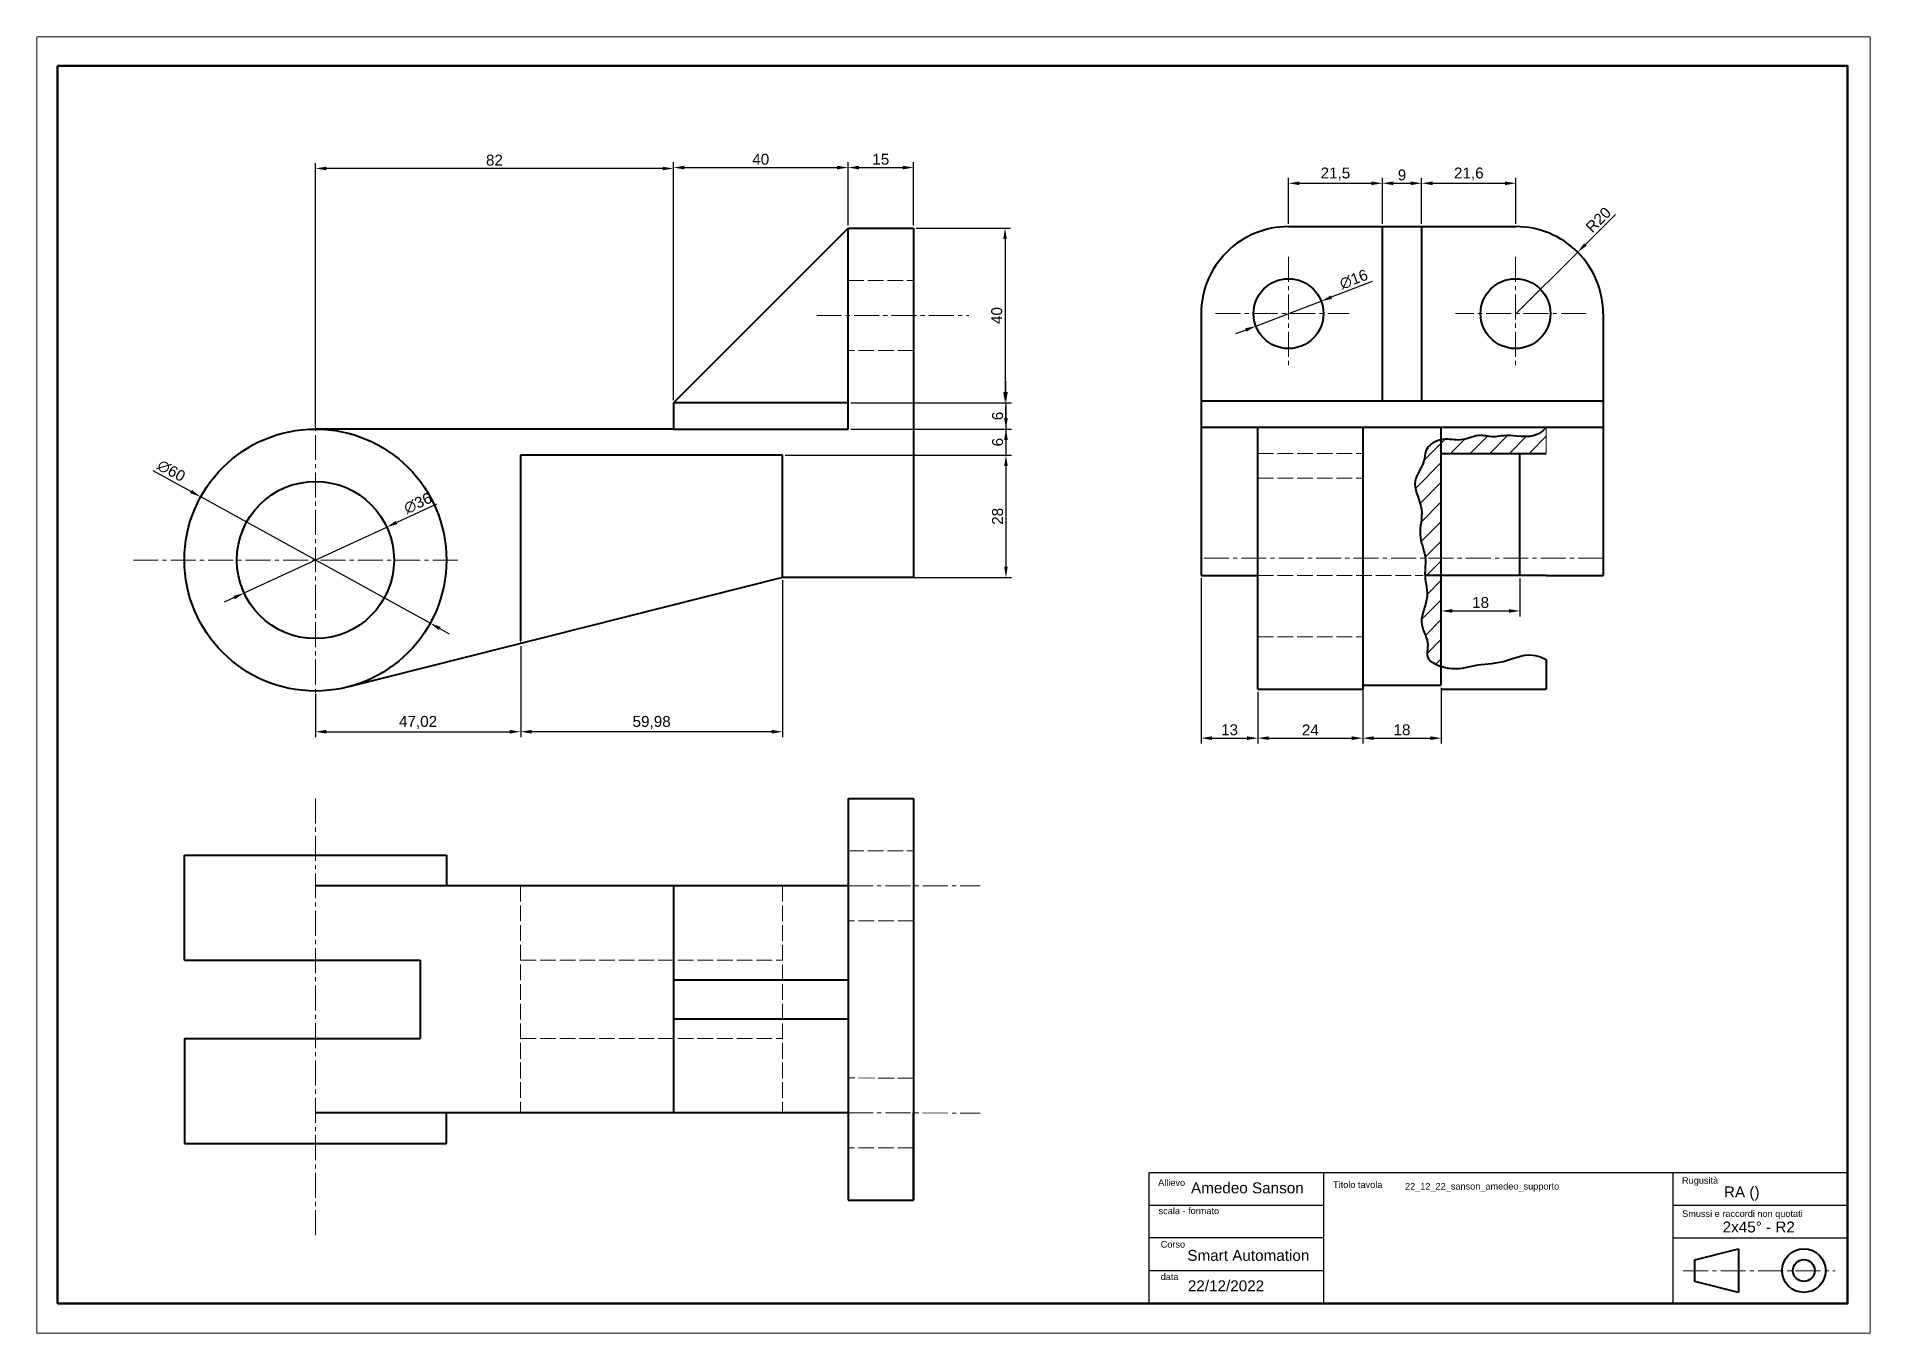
# Model space of a CAD drawing. Header units: millimetres. Extents: x 89 to 509, y 301 to 598.
import ezdxf

# ---------------------------------------------------------------- set-up
doc = ezdxf.new("R2010")
doc.units = ezdxf.units.MM
doc.linetypes.add('ACAD_ISO02W100', pattern=[15, 12, -3])
doc.linetypes.add('CENTRO2', pattern=[28.575, 19.05, -3.175, 3.175, -3.175])
for name, color, linetype, lineweight in [('01-Linea grossa', 1, 'Continuous', 40), ('01-Linea sottiile', 8, 'Continuous', 15), ('03-Tratteggio', 2, 'ACAD_ISO02W100', 15), ('04-Linea assi', 4, 'CENTRO2', 15), ('07-Squadratura', 5, 'Continuous', 50), ('08-Foglio', 3, 'Continuous', 15)]:
    doc.layers.add(name, color=color, linetype=linetype, lineweight=lineweight)
doc.layers.add('09-Cartiglio', color=30, linetype='Continuous')
doc.styles.get("Standard").update_dxf_attribs({"font": 'arial.ttf'})
doc.dimstyles.new('ISO-25', dxfattribs={"dimtxt": 2.5, "dimasz": 2.5, "dimexe": 1.25, "dimexo": 0.625, "dimtad": 1, "dimtxsty": 'Standard', "dimcen": 2.5, "dimadec": 0, "dimazin": 0, "dimtfac": 1, "dimtmove": 0, "dimatfit": 3, "dimfxl": 1, "dimarcsym": 0})

# ---------------------------------------------------------------- blocks, each defined once
blk = doc.blocks.new('*D1')
at = {"layer": '01-Linea sottiile', "color": 0, "lineweight": -2, "ltscale": 0.3, "transparency": 16777216}
for p, q in [((259.6, 473.35), (259.6, 437.4)), ((199.62, 458.25), (199.62, 437.4)), ((257.1, 438.65), (202.12, 438.65))]:
    blk.add_line(p, q, dxfattribs=at)
at = {"layer": '01-Linea sottiile', "color": 0, "ltscale": 0.3, "transparency": 16777216}
for points in [[(202.12, 439.07), (202.12, 438.24), (199.62, 438.65)], [(257.1, 439.07), (257.1, 438.24), (259.6, 438.65)]]:
    blk.add_solid(points, dxfattribs=at)
at = {"layer": 'Defpoints', "color": 0, "ltscale": 0.3, "transparency": 16777216}
for p in [(259.6, 473.98), (199.62, 458.88), (199.62, 438.65)]:
    blk.add_point(p, dxfattribs=at)
at = {"layer": '01-Linea sottiile', "color": 0, "ltscale": 0.3, "transparency": 16777216, "insert": (229.61, 440.78), "char_height": 2.5, "attachment_point": 5}
blk.add_mtext('59,98', dxfattribs=at)
blk = doc.blocks.new('*D2')
at = {"layer": '01-Linea sottiile', "color": 0, "lineweight": -2, "ltscale": 0.3, "transparency": 16777216}
for p, q in [((234.6, 514.6), (234.6, 569.12)), ((237.1, 567.87), (272.1, 567.87)), ((274.6, 554.6), (274.6, 569.12))]:
    blk.add_line(p, q, dxfattribs=at)
at = {"layer": '01-Linea sottiile', "color": 0, "ltscale": 0.3, "transparency": 16777216}
for points in [[(237.1, 568.29), (237.1, 567.46), (234.6, 567.87)], [(272.1, 568.29), (272.1, 567.46), (274.6, 567.87)]]:
    blk.add_solid(points, dxfattribs=at)
at = {"layer": 'Defpoints', "color": 0, "ltscale": 0.3, "transparency": 16777216}
for p in [(274.6, 567.87), (274.6, 553.98), (234.6, 513.98)]:
    blk.add_point(p, dxfattribs=at)
at = {"layer": '01-Linea sottiile', "color": 0, "ltscale": 0.3, "transparency": 16777216, "insert": (254.6, 569.77), "char_height": 2.5, "attachment_point": 5}
blk.add_mtext('40', dxfattribs=at)
blk = doc.blocks.new('*D3')
at = {"layer": '01-Linea sottiile', "color": 0, "lineweight": -2, "ltscale": 0.3, "transparency": 16777216}
for p, q in [((180.33, 490.8), (171.21, 486.58)), ((136.26, 470.43), (168.94, 485.53)), ((133.99, 469.38), (131.72, 468.33))]:
    blk.add_line(p, q, dxfattribs=at)
at = {"layer": '01-Linea sottiile', "color": 0, "ltscale": 0.3, "transparency": 16777216}
for points in [[(171.03, 486.96), (171.38, 486.2), (168.94, 485.53)], [(133.82, 469.76), (134.17, 469), (136.26, 470.43)]]:
    blk.add_solid(points, dxfattribs=at)
at = {"layer": 'Defpoints', "color": 0, "ltscale": 0.3, "transparency": 16777216}
for p in [(168.94, 485.53), (136.26, 470.43)]:
    blk.add_point(p, dxfattribs=at)
at = {"layer": '01-Linea sottiile', "color": 0, "ltscale": 0.3, "transparency": 16777216, "insert": (176.08, 491), "char_height": 2.5, "attachment_point": 5, "rotation": 24.8091}
blk.add_mtext('∅36', dxfattribs=at)
blk = doc.blocks.new('*D4')
at = {"layer": '01-Linea sottiile', "color": 0, "lineweight": -2, "ltscale": 0.3, "transparency": 16777216}
for p, q in [((115.34, 498.5), (124.13, 493.66)), ((178.88, 463.51), (126.32, 492.45)), ((181.07, 462.3), (183.26, 461.1))]:
    blk.add_line(p, q, dxfattribs=at)
at = {"layer": '01-Linea sottiile', "color": 0, "ltscale": 0.3, "transparency": 16777216}
for points in [[(124.33, 494.02), (123.93, 493.29), (126.32, 492.45)], [(181.27, 462.67), (180.87, 461.94), (178.88, 463.51)]]:
    blk.add_solid(points, dxfattribs=at)
at = {"layer": 'Defpoints', "color": 0, "ltscale": 0.3, "transparency": 16777216}
for p in [(126.32, 492.45), (178.88, 463.51)]:
    blk.add_point(p, dxfattribs=at)
at = {"layer": '01-Linea sottiile', "color": 0, "ltscale": 0.3, "transparency": 16777216, "insert": (119.59, 498.41), "char_height": 2.5, "attachment_point": 5, "rotation": 331.1572}
blk.add_mtext('∅60', dxfattribs=at)
blk = doc.blocks.new('*D5')
at = {"layer": '01-Linea sottiile', "color": 0, "lineweight": -2, "ltscale": 0.3, "transparency": 16777216}
for p, q in [((394.67, 541.77), (385.29, 538.17)), ((368.01, 531.56), (382.95, 537.28)), ((365.68, 530.66), (363.34, 529.77))]:
    blk.add_line(p, q, dxfattribs=at)
at = {"layer": '01-Linea sottiile', "color": 0, "ltscale": 0.3, "transparency": 16777216}
for points in [[(385.14, 538.56), (385.44, 537.78), (382.95, 537.28)], [(365.53, 531.05), (365.83, 530.27), (368.01, 531.56)]]:
    blk.add_solid(points, dxfattribs=at)
at = {"layer": 'Defpoints', "color": 0, "ltscale": 0.3, "transparency": 16777216}
for p in [(382.95, 537.28), (368.01, 531.56)]:
    blk.add_point(p, dxfattribs=at)
at = {"layer": '01-Linea sottiile', "color": 0, "ltscale": 0.3, "transparency": 16777216, "insert": (390.44, 542.26), "char_height": 2.5, "attachment_point": 5, "rotation": 20.954}
blk.add_mtext('∅16', dxfattribs=at)
blk = doc.blocks.new('*D6')
at = {"layer": '01-Linea sottiile', "color": 0, "lineweight": -2, "ltscale": 0.3, "transparency": 16777216}
for p, q in [((450.37, 557.12), (443.5, 550.25)), ((427.59, 534.35), (441.73, 548.49))]:
    blk.add_line(p, q, dxfattribs=at)
at = {"layer": '01-Linea sottiile', "color": 0, "ltscale": 0.3, "transparency": 16777216}
blk.add_solid([(443.2, 550.55), (443.79, 549.96), (441.73, 548.49)], dxfattribs=at)
at = {"layer": 'Defpoints', "color": 0, "ltscale": 0.3, "transparency": 16777216}
for p in [(441.73, 548.49), (427.59, 534.35)]:
    blk.add_point(p, dxfattribs=at)
at = {"layer": '01-Linea sottiile', "color": 0, "ltscale": 0.3, "transparency": 16777216, "insert": (446.47, 555.92), "char_height": 2.5, "attachment_point": 5, "rotation": 44.9878}
blk.add_mtext('R20', dxfattribs=at)
blk = doc.blocks.new('*D7')
at = {"layer": '01-Linea sottiile', "color": 0, "lineweight": -2, "ltscale": 0.3, "transparency": 16777216}
for p, q in [((375.48, 554.97), (375.48, 565.52)), ((377.98, 564.27), (394.48, 564.27)), ((396.98, 554.97), (396.98, 565.52))]:
    blk.add_line(p, q, dxfattribs=at)
at = {"layer": '01-Linea sottiile', "color": 0, "ltscale": 0.3, "transparency": 16777216}
for points in [[(377.98, 564.69), (377.98, 563.86), (375.48, 564.27)], [(394.48, 564.69), (394.48, 563.86), (396.98, 564.27)]]:
    blk.add_solid(points, dxfattribs=at)
at = {"layer": 'Defpoints', "color": 0, "ltscale": 0.3, "transparency": 16777216}
for p in [(396.98, 564.27), (375.48, 554.35), (396.98, 554.35)]:
    blk.add_point(p, dxfattribs=at)
at = {"layer": '01-Linea sottiile', "color": 0, "ltscale": 0.3, "transparency": 16777216, "insert": (386.23, 566.4), "char_height": 2.5, "attachment_point": 5}
blk.add_mtext('21,5', dxfattribs=at)
blk = doc.blocks.new('*D8')
at = {"layer": '01-Linea sottiile', "color": 0, "lineweight": -2, "ltscale": 0.3, "transparency": 16777216}
for p, q in [((396.98, 554.97), (396.98, 565.52)), ((399.48, 564.27), (403.48, 564.27)), ((405.98, 554.97), (405.98, 565.52))]:
    blk.add_line(p, q, dxfattribs=at)
at = {"layer": '01-Linea sottiile', "color": 0, "ltscale": 0.3, "transparency": 16777216}
for points in [[(399.48, 564.69), (399.48, 563.86), (396.98, 564.27)], [(403.48, 564.69), (403.48, 563.86), (405.98, 564.27)]]:
    blk.add_solid(points, dxfattribs=at)
at = {"layer": 'Defpoints', "color": 0, "ltscale": 0.3, "transparency": 16777216}
for p in [(405.98, 564.27), (396.98, 554.35), (405.98, 554.34)]:
    blk.add_point(p, dxfattribs=at)
at = {"layer": '01-Linea sottiile', "color": 0, "ltscale": 0.3, "transparency": 16777216, "insert": (401.48, 566.17), "char_height": 2.5, "attachment_point": 5}
blk.add_mtext('9', dxfattribs=at)
blk = doc.blocks.new('*D9')
at = {"layer": '01-Linea sottiile', "color": 0, "lineweight": -2, "ltscale": 0.3, "transparency": 16777216}
for p, q in [((405.98, 554.97), (405.98, 565.52)), ((408.48, 564.27), (425.09, 564.27)), ((427.59, 554.97), (427.59, 565.52))]:
    blk.add_line(p, q, dxfattribs=at)
at = {"layer": '01-Linea sottiile', "color": 0, "ltscale": 0.3, "transparency": 16777216}
for points in [[(408.48, 564.69), (408.48, 563.86), (405.98, 564.27)], [(425.09, 564.69), (425.09, 563.86), (427.59, 564.27)]]:
    blk.add_solid(points, dxfattribs=at)
at = {"layer": 'Defpoints', "color": 0, "ltscale": 0.3, "transparency": 16777216}
for p in [(427.59, 564.27), (405.98, 554.34), (427.59, 554.35)]:
    blk.add_point(p, dxfattribs=at)
at = {"layer": '01-Linea sottiile', "color": 0, "ltscale": 0.3, "transparency": 16777216, "insert": (416.78, 566.4), "char_height": 2.5, "attachment_point": 5}
blk.add_mtext('21,6', dxfattribs=at)
blk = doc.blocks.new('*D10')
at = {"layer": '01-Linea sottiile', "color": 0, "lineweight": -2, "ltscale": 0.3, "transparency": 16777216}
for p, q in [((368.48, 447.79), (368.48, 435.93)), ((392.48, 447.79), (392.48, 435.93)), ((370.98, 437.18), (389.98, 437.18))]:
    blk.add_line(p, q, dxfattribs=at)
at = {"layer": '01-Linea sottiile', "color": 0, "ltscale": 0.3, "transparency": 16777216}
for points in [[(370.98, 437.6), (370.98, 436.76), (368.48, 437.18)], [(389.98, 437.6), (389.98, 436.76), (392.48, 437.18)]]:
    blk.add_solid(points, dxfattribs=at)
at = {"layer": 'Defpoints', "color": 0, "ltscale": 0.3, "transparency": 16777216}
for p in [(368.48, 448.42), (392.48, 448.42), (392.48, 437.18)]:
    blk.add_point(p, dxfattribs=at)
at = {"layer": '01-Linea sottiile', "color": 0, "ltscale": 0.3, "transparency": 16777216, "insert": (380.48, 439.06), "char_height": 2.5, "attachment_point": 5}
blk.add_mtext('24', dxfattribs=at)
blk = doc.blocks.new('*D11')
at = {"layer": '01-Linea sottiile', "color": 0, "lineweight": -2, "ltscale": 0.3, "transparency": 16777216}
for p, q in [((392.48, 448.7), (392.48, 435.93)), ((410.48, 448.7), (410.48, 435.93)), ((394.98, 437.18), (407.98, 437.18))]:
    blk.add_line(p, q, dxfattribs=at)
at = {"layer": '01-Linea sottiile', "color": 0, "ltscale": 0.3, "transparency": 16777216}
for points in [[(394.98, 437.6), (394.98, 436.76), (392.48, 437.18)], [(407.98, 437.6), (407.98, 436.76), (410.48, 437.18)]]:
    blk.add_solid(points, dxfattribs=at)
at = {"layer": 'Defpoints', "color": 0, "ltscale": 0.3, "transparency": 16777216}
for p in [(392.48, 449.32), (410.48, 449.32), (410.48, 437.18)]:
    blk.add_point(p, dxfattribs=at)
at = {"layer": '01-Linea sottiile', "color": 0, "ltscale": 0.3, "transparency": 16777216, "insert": (401.48, 439.08), "char_height": 2.5, "attachment_point": 5}
blk.add_mtext('18', dxfattribs=at)
blk = doc.blocks.new('*D12')
at = {"layer": '01-Linea sottiile', "color": 0, "lineweight": -2, "ltscale": 0.3, "transparency": 16777216}
for p, q in [((355.48, 473.79), (355.48, 435.93)), ((368.48, 447.79), (368.48, 435.93)), ((357.98, 437.18), (365.98, 437.18))]:
    blk.add_line(p, q, dxfattribs=at)
at = {"layer": '01-Linea sottiile', "color": 0, "ltscale": 0.3, "transparency": 16777216}
for points in [[(357.98, 437.6), (357.98, 436.76), (355.48, 437.18)], [(365.98, 437.6), (365.98, 436.76), (368.48, 437.18)]]:
    blk.add_solid(points, dxfattribs=at)
at = {"layer": 'Defpoints', "color": 0, "ltscale": 0.3, "transparency": 16777216}
for p in [(355.48, 474.42), (368.48, 448.42), (368.48, 437.18)]:
    blk.add_point(p, dxfattribs=at)
at = {"layer": '01-Linea sottiile', "color": 0, "ltscale": 0.3, "transparency": 16777216, "insert": (361.98, 439.08), "char_height": 2.5, "attachment_point": 5}
blk.add_mtext('13', dxfattribs=at)
blk = doc.blocks.new('*D13')
at = {"layer": '01-Linea sottiile', "color": 0, "lineweight": -2, "ltscale": 0.3, "transparency": 16777216}
for p, q in [((152.6, 508.6), (152.6, 568.91)), ((232.1, 567.66), (155.1, 567.66)), ((234.6, 514.6), (234.6, 568.91))]:
    blk.add_line(p, q, dxfattribs=at)
at = {"layer": '01-Linea sottiile', "color": 0, "ltscale": 0.3, "transparency": 16777216}
for points in [[(155.1, 568.08), (155.1, 567.25), (152.6, 567.66)], [(232.1, 568.08), (232.1, 567.25), (234.6, 567.66)]]:
    blk.add_solid(points, dxfattribs=at)
at = {"layer": 'Defpoints', "color": 0, "ltscale": 0.3, "transparency": 16777216}
for p in [(152.6, 567.66), (234.6, 513.98), (152.6, 507.98)]:
    blk.add_point(p, dxfattribs=at)
at = {"layer": '01-Linea sottiile', "color": 0, "ltscale": 0.3, "transparency": 16777216, "insert": (193.6, 569.57), "char_height": 2.5, "attachment_point": 5}
blk.add_mtext('82', dxfattribs=at)
blk = doc.blocks.new('*D14')
at = {"layer": '01-Linea sottiile', "color": 0, "lineweight": -2, "ltscale": 0.3, "transparency": 16777216}
for p, q in [((274.6, 554.6), (274.6, 569.12)), ((277.1, 567.87), (287.1, 567.87)), ((289.6, 554.6), (289.6, 569.12))]:
    blk.add_line(p, q, dxfattribs=at)
at = {"layer": '01-Linea sottiile', "color": 0, "ltscale": 0.3, "transparency": 16777216}
for points in [[(277.1, 568.29), (277.1, 567.46), (274.6, 567.87)], [(287.1, 568.29), (287.1, 567.46), (289.6, 567.87)]]:
    blk.add_solid(points, dxfattribs=at)
at = {"layer": 'Defpoints', "color": 0, "ltscale": 0.3, "transparency": 16777216}
for p in [(289.6, 567.87), (274.6, 553.98), (289.6, 553.98)]:
    blk.add_point(p, dxfattribs=at)
at = {"layer": '01-Linea sottiile', "color": 0, "ltscale": 0.3, "transparency": 16777216, "insert": (282.1, 569.77), "char_height": 2.5, "attachment_point": 5}
blk.add_mtext('15', dxfattribs=at)
blk = doc.blocks.new('*D15')
at = {"layer": '01-Linea sottiile', "color": 0, "lineweight": -2, "ltscale": 0.3, "transparency": 16777216}
for p, q in [((199.62, 458.25), (199.62, 437.4)), ((152.6, 447.35), (152.6, 437.4)), ((155.1, 438.65), (197.12, 438.65))]:
    blk.add_line(p, q, dxfattribs=at)
at = {"layer": '01-Linea sottiile', "color": 0, "ltscale": 0.3, "transparency": 16777216}
for points in [[(155.1, 439.07), (155.1, 438.24), (152.6, 438.65)], [(197.12, 439.07), (197.12, 438.24), (199.62, 438.65)]]:
    blk.add_solid(points, dxfattribs=at)
at = {"layer": 'Defpoints', "color": 0, "ltscale": 0.3, "transparency": 16777216}
for p in [(199.62, 458.88), (152.6, 447.98), (199.62, 438.65)]:
    blk.add_point(p, dxfattribs=at)
at = {"layer": '01-Linea sottiile', "color": 0, "ltscale": 0.3, "transparency": 16777216, "insert": (176.11, 440.78), "char_height": 2.5, "attachment_point": 5}
blk.add_mtext('47,02', dxfattribs=at)
blk = doc.blocks.new('*D16')
at = {"layer": '01-Linea sottiile', "color": 0, "lineweight": -2, "ltscale": 0.3, "transparency": 16777216}
for p, q in [((290.23, 553.98), (311.81, 553.98)), ((310.56, 551.48), (310.56, 516.48)), ((290.23, 513.98), (311.81, 513.98))]:
    blk.add_line(p, q, dxfattribs=at)
at = {"layer": '01-Linea sottiile', "color": 0, "ltscale": 0.3, "transparency": 16777216}
for points in [[(310.14, 551.48), (310.97, 551.48), (310.56, 553.98)], [(310.14, 516.48), (310.97, 516.48), (310.56, 513.98)]]:
    blk.add_solid(points, dxfattribs=at)
at = {"layer": 'Defpoints', "color": 0, "ltscale": 0.3, "transparency": 16777216}
for p in [(289.6, 553.98), (289.6, 513.98), (310.56, 513.98)]:
    blk.add_point(p, dxfattribs=at)
at = {"layer": '01-Linea sottiile', "color": 0, "ltscale": 0.3, "transparency": 16777216, "insert": (308.66, 533.98), "char_height": 2.5, "attachment_point": 5, "rotation": 90}
blk.add_mtext('40', dxfattribs=at)
blk = doc.blocks.new('*D17')
at = {"layer": '01-Linea sottiile', "color": 0, "lineweight": -2, "ltscale": 0.3, "transparency": 16777216}
for p, q in [((310.77, 510.48), (310.77, 512.98)), ((275.23, 507.98), (312.02, 507.98)), ((310.77, 507.98), (310.77, 501.98)), ((260.23, 501.98), (312.02, 501.98)), ((310.77, 499.48), (310.77, 496.98))]:
    blk.add_line(p, q, dxfattribs=at)
at = {"layer": '01-Linea sottiile', "color": 0, "ltscale": 0.3, "transparency": 16777216}
for points in [[(310.35, 510.48), (311.18, 510.48), (310.77, 507.98)], [(310.35, 499.48), (311.18, 499.48), (310.77, 501.98)]]:
    blk.add_solid(points, dxfattribs=at)
at = {"layer": 'Defpoints', "color": 0, "ltscale": 0.3, "transparency": 16777216}
for p in [(274.6, 507.98), (259.6, 501.98), (310.77, 501.98)]:
    blk.add_point(p, dxfattribs=at)
at = {"layer": '01-Linea sottiile', "color": 0, "ltscale": 0.3, "transparency": 16777216, "insert": (308.86, 504.98), "char_height": 2.5, "attachment_point": 5, "rotation": 90}
blk.add_mtext('6', dxfattribs=at)
blk = doc.blocks.new('*D18')
at = {"layer": '01-Linea sottiile', "color": 0, "lineweight": -2, "ltscale": 0.3, "transparency": 16777216}
for p, q in [((310.77, 516.48), (310.77, 518.98)), ((275.23, 513.98), (312.02, 513.98)), ((310.77, 513.98), (310.77, 507.98)), ((275.23, 507.98), (312.02, 507.98)), ((310.77, 505.48), (310.77, 502.98))]:
    blk.add_line(p, q, dxfattribs=at)
at = {"layer": '01-Linea sottiile', "color": 0, "ltscale": 0.3, "transparency": 16777216}
for points in [[(310.35, 516.48), (311.18, 516.48), (310.77, 513.98)], [(310.35, 505.48), (311.18, 505.48), (310.77, 507.98)]]:
    blk.add_solid(points, dxfattribs=at)
at = {"layer": 'Defpoints', "color": 0, "ltscale": 0.3, "transparency": 16777216}
for p in [(274.6, 513.98), (274.6, 507.98), (310.77, 507.98)]:
    blk.add_point(p, dxfattribs=at)
at = {"layer": '01-Linea sottiile', "color": 0, "ltscale": 0.3, "transparency": 16777216, "insert": (308.86, 510.98), "char_height": 2.5, "attachment_point": 5, "rotation": 90}
blk.add_mtext('6', dxfattribs=at)
blk = doc.blocks.new('*D19')
at = {"layer": '01-Linea sottiile', "color": 0, "lineweight": -2, "ltscale": 0.3, "transparency": 16777216}
for p, q in [((260.23, 501.98), (312.02, 501.98)), ((310.77, 499.48), (310.77, 476.48)), ((289.54, 473.98), (312.02, 473.98))]:
    blk.add_line(p, q, dxfattribs=at)
at = {"layer": '01-Linea sottiile', "color": 0, "ltscale": 0.3, "transparency": 16777216}
for points in [[(310.35, 499.48), (311.18, 499.48), (310.77, 501.98)], [(310.35, 476.48), (311.18, 476.48), (310.77, 473.98)]]:
    blk.add_solid(points, dxfattribs=at)
at = {"layer": 'Defpoints', "color": 0, "ltscale": 0.3, "transparency": 16777216}
for p in [(259.6, 501.98), (288.91, 473.98), (310.77, 473.98)]:
    blk.add_point(p, dxfattribs=at)
at = {"layer": '01-Linea sottiile', "color": 0, "ltscale": 0.3, "transparency": 16777216, "insert": (308.86, 487.98), "char_height": 2.5, "attachment_point": 5, "rotation": 90}
blk.add_mtext('28', dxfattribs=at)
blk = doc.blocks.new('*D22')
at = {"layer": '01-Linea sottiile', "color": 0, "lineweight": -2, "ltscale": 0.3, "transparency": 16777216}
for p, q in [((410.48, 473.79), (410.48, 465.07)), ((428.48, 473.79), (428.48, 465.07)), ((412.98, 466.32), (425.98, 466.32))]:
    blk.add_line(p, q, dxfattribs=at)
at = {"layer": '01-Linea sottiile', "color": 0, "ltscale": 0.3, "transparency": 16777216}
for points in [[(412.98, 466.74), (412.98, 465.91), (410.48, 466.32)], [(425.98, 466.74), (425.98, 465.91), (428.48, 466.32)]]:
    blk.add_solid(points, dxfattribs=at)
at = {"layer": 'Defpoints', "color": 0, "ltscale": 0.3, "transparency": 16777216}
for p in [(410.48, 474.42), (428.48, 474.42), (428.48, 466.32)]:
    blk.add_point(p, dxfattribs=at)
at = {"layer": '01-Linea sottiile', "color": 0, "ltscale": 0.3, "transparency": 16777216, "insert": (419.48, 468.23), "char_height": 2.5, "attachment_point": 5}
blk.add_mtext('18', dxfattribs=at)

msp = doc.modelspace()

# ---------------------------------------------------------------- hatches: boundary and pattern name
at = {"layer": '01-Linea sottiile', "ltscale": 0.3}
h = msp.add_hatch(dxfattribs=at)
h.set_pattern_fill('ANSI31', color=256)
edge = h.paths.add_edge_path()
edge.add_spline(control_points=[(434.482, 508.417), (432.376, 505.552), (425.886, 507.029), (422.417, 505.809), (419.14, 507.029), (414.899, 504.91), (412.139, 505.844), (410.594, 505.57), (410.482, 505.546)], knot_values=[0, 0, 0, 0, 1, 2, 3, 4, 5, 5.0784927, 5.0784927, 5.0784927, 5.0784927], degree=3, periodic=0)
edge.add_line((410.482, 505.546), (410.482, 502.417))
edge.add_line((410.482, 502.417), (428.482, 502.417))
edge.add_line((428.482, 502.417), (434.482, 502.417))
edge.add_line((434.482, 502.417), (434.482, 508.417))
edge = h.paths.add_edge_path()
edge.add_spline(control_points=[(410.482, 505.546), (409.161, 505.267), (406.37, 503.596), (406.995, 500.095), (403.204, 495.73), (406.867, 489.503), (404.875, 483.66), (406.627, 480.249), (406.824, 478.566), (406.837, 478.417)], knot_values=[5.0784927, 5.0784927, 5.0784927, 5.0784927, 6, 7, 8, 9, 10, 11, 11.0978445, 11.0978445, 11.0978445, 11.0978445], degree=3, periodic=0)
edge.add_line((406.837, 478.417), (410.482, 478.417))
edge.add_line((410.482, 478.417), (410.482, 505.546))
edge = h.paths.add_edge_path()
edge.add_line((410.482, 478.417), (406.837, 478.417))
edge.add_spline(control_points=[(406.837, 478.417), (406.95, 477.086), (406.688, 475.804), (406.749, 474.417)], knot_values=[11.0978445, 11.0978445, 11.0978445, 11.0978445, 11.9699076, 11.9699076, 11.9699076, 11.9699076], degree=3, periodic=0)
edge.add_line((406.749, 474.417), (410.482, 474.417))
edge.add_line((410.482, 474.417), (410.482, 478.417))
edge = h.paths.add_edge_path()
edge.add_line((410.482, 474.417), (406.749, 474.417))
edge.add_spline(control_points=[(406.749, 474.417), (406.751, 474.369), (406.836, 472.727), (407.959, 469.189), (404.875, 463.733), (408.28, 458.918), (406.328, 455.574), (409.231, 453.996), (410.482, 453.6)], knot_values=[11.9699076, 11.9699076, 11.9699076, 11.9699076, 12, 13, 14, 15, 16, 16.6040091, 16.6040091, 16.6040091, 16.6040091], degree=3, periodic=0)
edge.add_line((410.482, 453.6), (410.482, 474.417))

# ---------------------------------------------------------------- linework, layer by layer
at = {"layer": '01-Linea grossa'}
for p, q in [((274.6, 553.98), (234.6, 513.98)), ((274.6, 513.98), (274.6, 553.98)), ((274.6, 553.98), (289.6, 553.98)), ((289.6, 553.98), (289.6, 473.98)), ((355.482, 534.417), (355.482, 474.417)), ((447.586, 534.338), (447.56, 474.417)), ((274.6, 513.98), (234.6, 513.98)), ((234.6, 513.98), (234.6, 507.98)), ((274.6, 507.98), (274.6, 513.98)), ((355.482, 508.417), (368.482, 508.417)), ((368.482, 448.417), (368.482, 508.417)), ((368.482, 508.417), (392.482, 508.417)), ((368.482, 508.417), (447.482, 508.417)), ((392.482, 508.417), (392.482, 448.417)), ((410.482, 508.417), (434.482, 508.417)), ((234.6, 507.98), (152.6, 507.98)), ((234.6, 507.98), (274.6, 507.98)), ((259.6, 501.98), (199.6, 501.98)), ((199.6, 501.98), (199.604, 459.453)), ((259.6, 473.98), (259.6, 501.98)), ((259.6, 473.98), (159.924, 448.887)), ((274.6, 473.98), (259.6, 473.98)), ((289.6, 473.98), (274.6, 473.98)), ((355.482, 474.417), (368.482, 474.417)), ((434.484, 474.417), (447.56, 474.417)), ((368.482, 448.417), (392.482, 448.417)), ((410.482, 448.417), (434.482, 448.417)), ((274.6, 423.359), (274.6, 331.359)), ((274.6, 423.359), (289.6, 423.359)), ((289.6, 423.359), (289.6, 331.359)), ((289.6, 423.359), (289.6, 403.359)), ((122.6, 386.359), (122.6, 410.359)), ((122.6, 410.359), (182.6, 410.359)), ((182.6, 410.359), (182.6, 403.359)), ((274.6, 403.359), (152.6, 403.359)), ((234.6, 403.359), (234.6, 351.359)), ((122.6, 386.359), (176.6, 386.359)), ((176.6, 386.359), (176.6, 368.359)), ((122.6, 368.359), (122.6, 344.359)), ((122.6, 368.359), (176.6, 368.359)), ((182.6, 344.359), (182.6, 351.359)), ((289.6, 331.359), (289.6, 351.359)), ((122.6, 344.359), (182.6, 344.359)), ((274.6, 331.359), (289.6, 331.359))]:
    msp.add_line(p, q, dxfattribs=at)
at = {"layer": '01-Linea grossa', "ltscale": 0.3}
for p, q in [((375.482, 554.346), (427.586, 554.346)), ((396.982, 514.417), (396.982, 554.346)), ((405.982, 554.341), (405.982, 514.417)), ((355.448, 514.417), (447.61, 514.417)), ((410.482, 449.325), (410.482, 508.417)), ((410.482, 502.417), (428.482, 502.417)), ((428.482, 502.417), (434.482, 502.417)), ((428.482, 474.417), (428.482, 502.417)), ((434.484, 474.417), (406.749, 474.417)), ((434.482, 455.162), (434.482, 448.417)), ((392.482, 449.325), (410.482, 449.325)), ((234.6, 381.859), (274.6, 381.859)), ((234.6, 372.859), (274.6, 372.859)), ((274.6, 351.359), (152.6, 351.359)), ((468.531, 317.704), (478.556, 320.228)), ((478.556, 320.228), (478.556, 310.228)), ((468.531, 312.704), (468.531, 317.704)), ((478.556, 310.228), (468.531, 312.704))]:
    msp.add_line(p, q, dxfattribs=at)
at = {"layer": '01-Linea grossa'}
for centre, radius in [((375.482, 534.417), 8), ((427.482, 534.417), 8), ((152.6, 477.98), 30), ((152.6, 477.98), 18)]:
    msp.add_circle(centre, radius, dxfattribs=at)
at = {"layer": '01-Linea grossa', "ltscale": 0.3}
for radius in [5, 2.5]:
    msp.add_circle((493.531, 315.228), radius, dxfattribs=at)
at = {"layer": '01-Linea grossa'}
for centre, radius, start, end in [((375.446, 534.382), 19.965, 89.89854, 179.89854), ((427.586, 534.346), 20, 359.97561, 90)]:
    msp.add_arc(centre, radius, start, end, dxfattribs=at)
at = {"layer": '01-Linea grossa', "color": 252, "ltscale": 0.3, "true_color": 0x939598}
msp.add_open_spline([(434.482, 508.417), (432.376, 505.552), (425.886, 507.029), (422.417, 505.809), (419.14, 507.029), (414.899, 504.91), (410.915, 506.259), (406.353, 503.691), (406.995, 500.095), (403.204, 495.73), (406.867, 489.503), (404.875, 483.66), (407.381, 478.781), (406.3, 474.417), (407.959, 469.189), (404.875, 463.733), (408.28, 458.918), (406.032, 455.066), (413.356, 452.337), (418.69, 454.263), (425.308, 454.263), (431.027, 457.281), (434.482, 455.162)], degree=3, dxfattribs=at)
at = {"layer": '01-Linea sottiile', "ltscale": 0.3}
for p, q in [((434.482, 502.417), (434.482, 508.417)), ((159.924, 448.887), (159.924, 448.887)), ((234.6, 386.359), (234.6, 386.359)), ((503.531, 315.228), (503.531, 315.228))]:
    msp.add_line(p, q, dxfattribs=at)
at = {"layer": '01-Linea sottiile'}
for p, q in [((259.6, 495.98), (259.6, 495.98)), ((199.6, 459.589), (199.618, 458.88)), ((289.6, 423.359), (289.6, 331.359)), ((274.6, 403.359), (274.6, 403.359)), ((463.531, 315.204), (463.531, 315.204))]:
    msp.add_line(p, q, dxfattribs=at)
at = {"layer": '03-Tratteggio', "ltscale": 0.3}
for p, q in [((274.6, 541.98), (289.6, 541.98)), ((289.6, 525.98), (274.6, 525.98)), ((368.482, 502.417), (392.482, 502.417)), ((368.482, 496.729), (392.482, 496.729)), ((368.482, 474.417), (406.3, 474.417)), ((368.482, 460.417), (392.482, 460.417)), ((274.6, 411.359), (289.6, 411.359)), ((199.6, 403.359), (199.6, 351.359)), ((259.6, 403.359), (259.6, 351.359)), ((289.6, 395.359), (274.6, 395.359)), ((199.6, 386.359), (259.6, 386.359)), ((199.6, 368.359), (259.6, 368.359)), ((289.629, 359.306), (274.629, 359.359)), ((289.6, 343.359), (274.6, 343.359))]:
    msp.add_line(p, q, dxfattribs=at)
at = {"layer": '04-Linea assi', "ltscale": 0.3}
for p, q in [((375.482, 547.392), (375.482, 522.223)), ((427.482, 547.392), (427.482, 522.223)), ((267.419, 533.98), (302.246, 533.98)), ((358.749, 534.417), (389.418, 534.417)), ((443.626, 534.437), (413.722, 534.437)), ((152.6, 440.885), (152.6, 514.887)), ((110.897, 477.98), (186.027, 477.98)), ((447.556, 478.417), (355.482, 478.417)), ((152.6, 423.359), (152.6, 322.85)), ((274.6, 403.359), (304.848, 403.359)), ((274.6, 351.359), (304.848, 351.305)), ((465.901, 315.204), (500.733, 315.204))]:
    msp.add_line(p, q, dxfattribs=at)
at = {"layer": '07-Squadratura'}
for points in [[(293.531, 307.69), (93.531, 307.69), (93.531, 591.157), (293.531, 591.157)], [(293.531, 591.157), (503.531, 591.157), (503.531, 307.69), (293.531, 307.69)]]:
    msp.add_lwpolyline(points, dxfattribs=at)
at = {"layer": '08-Foglio'}
for points in [[(298.753, 300.856), (88.753, 300.856), (88.753, 597.856), (298.753, 597.856)], [(298.753, 597.856), (508.753, 597.856), (508.753, 300.856), (298.753, 300.856)]]:
    msp.add_lwpolyline(points, dxfattribs=at)
at = {"layer": '09-Cartiglio'}
for p, q in [((343.531, 337.718), (343.531, 307.69)), ((343.531, 337.718), (383.531, 337.718)), ((343.531, 337.718), (343.531, 330.218)), ((383.531, 337.718), (463.531, 337.718)), ((383.531, 337.718), (383.531, 307.69)), ((463.531, 337.718), (503.531, 337.718)), ((463.531, 337.718), (463.531, 307.69)), ((343.531, 330.218), (383.531, 330.218)), ((383.531, 330.218), (383.531, 322.718)), ((463.531, 330.218), (503.531, 330.218)), ((383.531, 322.718), (343.531, 322.718)), ((343.531, 322.718), (343.531, 315.218)), ((463.531, 322.718), (503.531, 322.718)), ((343.531, 315.218), (383.531, 315.218))]:
    msp.add_line(p, q, dxfattribs=at)

# ---------------------------------------------------------------- texts
at = {"layer": '09-Cartiglio', "char_height": 1.5, "attachment_point": 1}
for s, insert, width in [('Allievo', (345.626, 336.132), 1.48414), ('Rugusità', (465.625, 336.619), 1.48414), ('Titolo tavola', (385.691, 335.647), 14.67747), ('22_12_22_sanson_amedeo_supporto\\P', (402.177, 335.286), 56.78013), ('scala - formato', (345.732, 329.659), 15.63733), ('Smussi e raccordi non quotati', (465.653, 329.015), 30.50807), ('Corso', (346.212, 321.989), 1.48414), ('data', (346.212, 314.56), 1.48414)]:
    msp.add_mtext(s, dxfattribs=dict(at, insert=insert, width=width))
at = {"layer": '09-Cartiglio', "char_height": 2.5, "attachment_point": 1}
for s, insert in [('Amedeo Sanson', (353.152, 335.423)), ('RA ()', (475.233, 334.496)), ('2x45° - R2', (474.931, 326.463)), ('Smart Automation', (352.31, 319.961)), ('22/12/2022', (352.43, 312.981))]:
    msp.add_mtext_dynamic_manual_height_columns(s, width=34.74192, gutter_width=12.5, heights=[3.582], dxfattribs=dict(at, insert=insert))

# ---------------------------------------------------------------- dimensions: what is measured, and where the dimension line sits
at = {"layer": '01-Linea sottiile', "ltscale": 0.3}
for base, p1, p2, picture, middle in [((152.6, 567.665), (234.6, 513.98), (152.6, 507.98), '*D13', (193.6, 569.566)), ((274.6, 567.873), (234.6, 513.98), (274.6, 553.98), '*D2', (254.6, 569.774)), ((289.6, 567.873), (274.6, 553.98), (289.6, 553.98), '*D14', (282.1, 569.774)), ((396.982, 564.272), (375.482, 554.346), (396.982, 554.346), '*D7', (386.232, 566.399)), ((405.982, 564.272), (396.982, 554.346), (405.982, 554.341), '*D8', (401.482, 566.174)), ((427.586, 564.272), (405.982, 554.341), (427.586, 554.346), '*D9', (416.784, 566.399)), ((199.618, 438.653), (259.6, 473.98), (199.618, 458.88), '*D1', (229.609, 440.781)), ((368.482, 437.18), (355.482, 474.417), (368.482, 448.417), '*D12', (361.982, 439.082)), ((428.482, 466.325), (410.482, 474.417), (428.482, 474.417), '*D22', (419.482, 468.226)), ((199.618, 438.653), (152.6, 447.98), (199.618, 458.88), '*D15', (176.109, 440.781)), ((392.482, 437.18), (368.482, 448.417), (392.482, 448.417), '*D10', (380.482, 439.06)), ((410.482, 437.18), (392.482, 449.325), (410.482, 449.325), '*D11', (401.482, 439.081))]:
    dim = msp.add_linear_dim(base=base, p1=p1, p2=p2, dimstyle='ISO-25', dxfattribs=at)
    dim.commit()
    dim.dimension.update_dxf_attribs({"geometry": picture, "text_midpoint": middle})
dim = msp.add_radius_dim(center=(427.586, 534.346), mpoint=(441.731, 548.486), dimstyle='ISO-25', dxfattribs=at)
dim.commit()
dim.dimension.update_dxf_attribs({"geometry": '*D6', "text_midpoint": (446.474, 555.916)})
for base, p1, p2, picture, middle in [((310.558, 513.98), (289.6, 553.98), (289.6, 513.98), '*D16', (308.657, 533.98)), ((310.766, 507.98), (274.6, 513.98), (274.6, 507.98), '*D18', (308.865, 510.98)), ((310.766, 501.98), (274.6, 507.98), (259.6, 501.98), '*D17', (308.865, 504.98)), ((310.766, 473.98), (259.6, 501.98), (288.911, 473.98), '*D19', (308.865, 487.98))]:
    dim = msp.add_linear_dim(base=base, p1=p1, p2=p2, angle=90, dimstyle='ISO-25', dxfattribs=at)
    dim.commit()
    dim.dimension.update_dxf_attribs({"geometry": picture, "text_midpoint": middle})
for p1, p2, picture, middle in [((368.011, 531.556), (382.953, 537.278), '*D5', (390.442, 542.257)), ((178.879, 463.507), (126.322, 492.452), '*D4', (119.59, 498.41)), ((136.262, 470.427), (168.939, 485.532), '*D3', (176.077, 491.004))]:
    dim = msp.add_diameter_dim_2p(p1=p1, p2=p2, dimstyle='ISO-25', dxfattribs=at)
    dim.commit()
    dim.dimension.update_dxf_attribs({"geometry": picture, "text_midpoint": middle})

doc.saveas('drawing.dxf')
